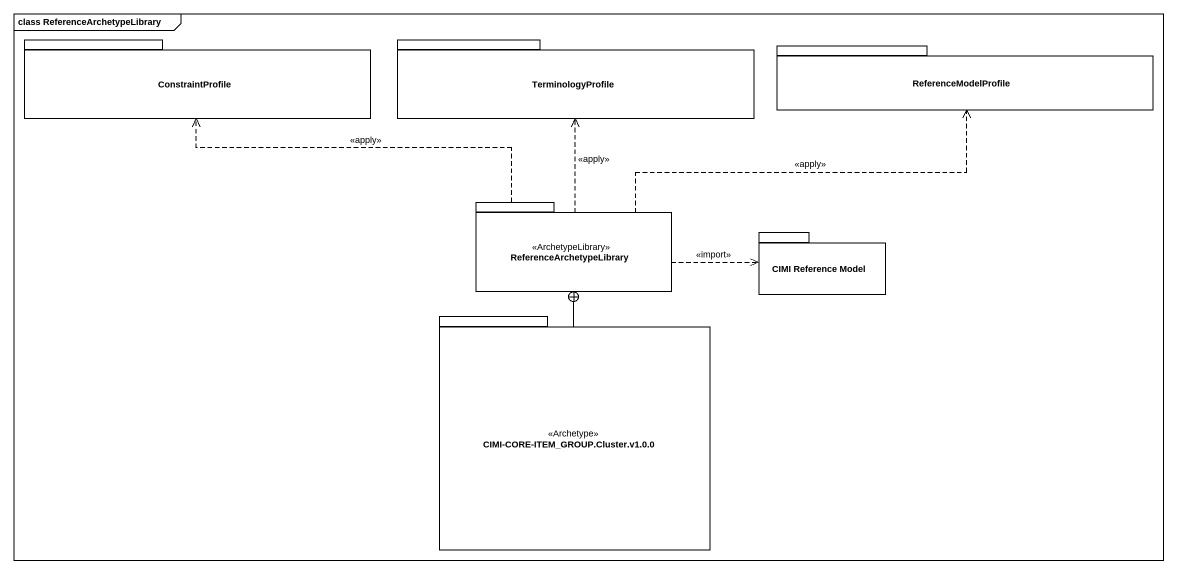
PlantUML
@startuml
mainframe class ReferenceArchetypeLibrary
package ConstraintProfile {
}
package TerminologyProfile {
}
package ReferenceModelProfile {
}
package ReferenceArchetypeLibrary <<ArchetypeLibrary>> {
}
package "CIMI Reference Model" as CIMI_Reference_Model {
}
package "CIMI-CORE-ITEM_GROUP.Cluster.v1.0.0" as CIMI_CORE_ITEM_GROUP <<Archetype>> {
}
ReferenceArchetypeLibrary .left.> ConstraintProfile : <<apply>>
ReferenceArchetypeLibrary .up.> TerminologyProfile : <<apply>>
ReferenceArchetypeLibrary .right.> ReferenceModelProfile : <<apply>>
ReferenceArchetypeLibrary .right.> CIMI_Reference_Model : <<import>>
CIMI_CORE_ITEM_GROUP -up-+ ReferenceArchetypeLibrary
@enduml
